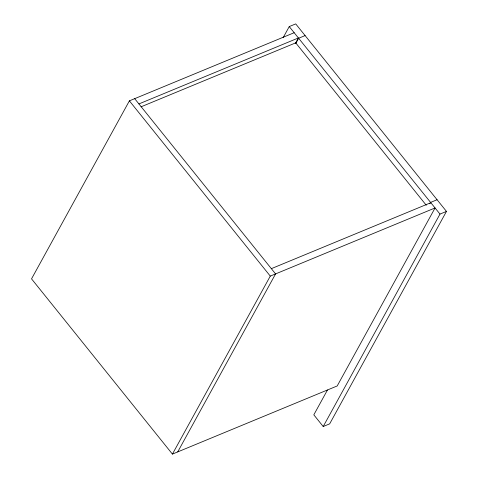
<?xml version="1.0" encoding="UTF-8"?>
<svg xmlns="http://www.w3.org/2000/svg" width="478" height="478" viewBox="0 0 478 478"><rect width="100%" height="100%" fill="white"/><g stroke="black" fill="none" stroke-linecap="round" stroke-linejoin="round"><path stroke-width="0.72" d="M294.173 32.713L129.395 100.852L31.536 278.853L172.421 454.1L337.199 385.955L435.058 207.954L270.279 276.099L172.421 454.1M283.131 37.69L289.244 26.577L295.715 23.9L446.464 211.413L329.677 423.843L323.206 426.519L313.813 414.832L327.466 389.994M295.524 43.205L298.397 37.965L138.919 103.923M295.762 43.492L298.636 38.258L305.107 35.581M177.72 451.907L275.573 273.912L134.688 98.665M429.877 203.712L430.594 202.409L437.071 199.732M323.206 426.519L439.987 214.09L446.464 211.413M141.046 106.815L295.715 42.853L426.274 205.253M271.349 268.654L430.833 202.702M289.244 26.577L439.987 214.09M129.395 100.852L270.279 276.099"/></g></svg>
